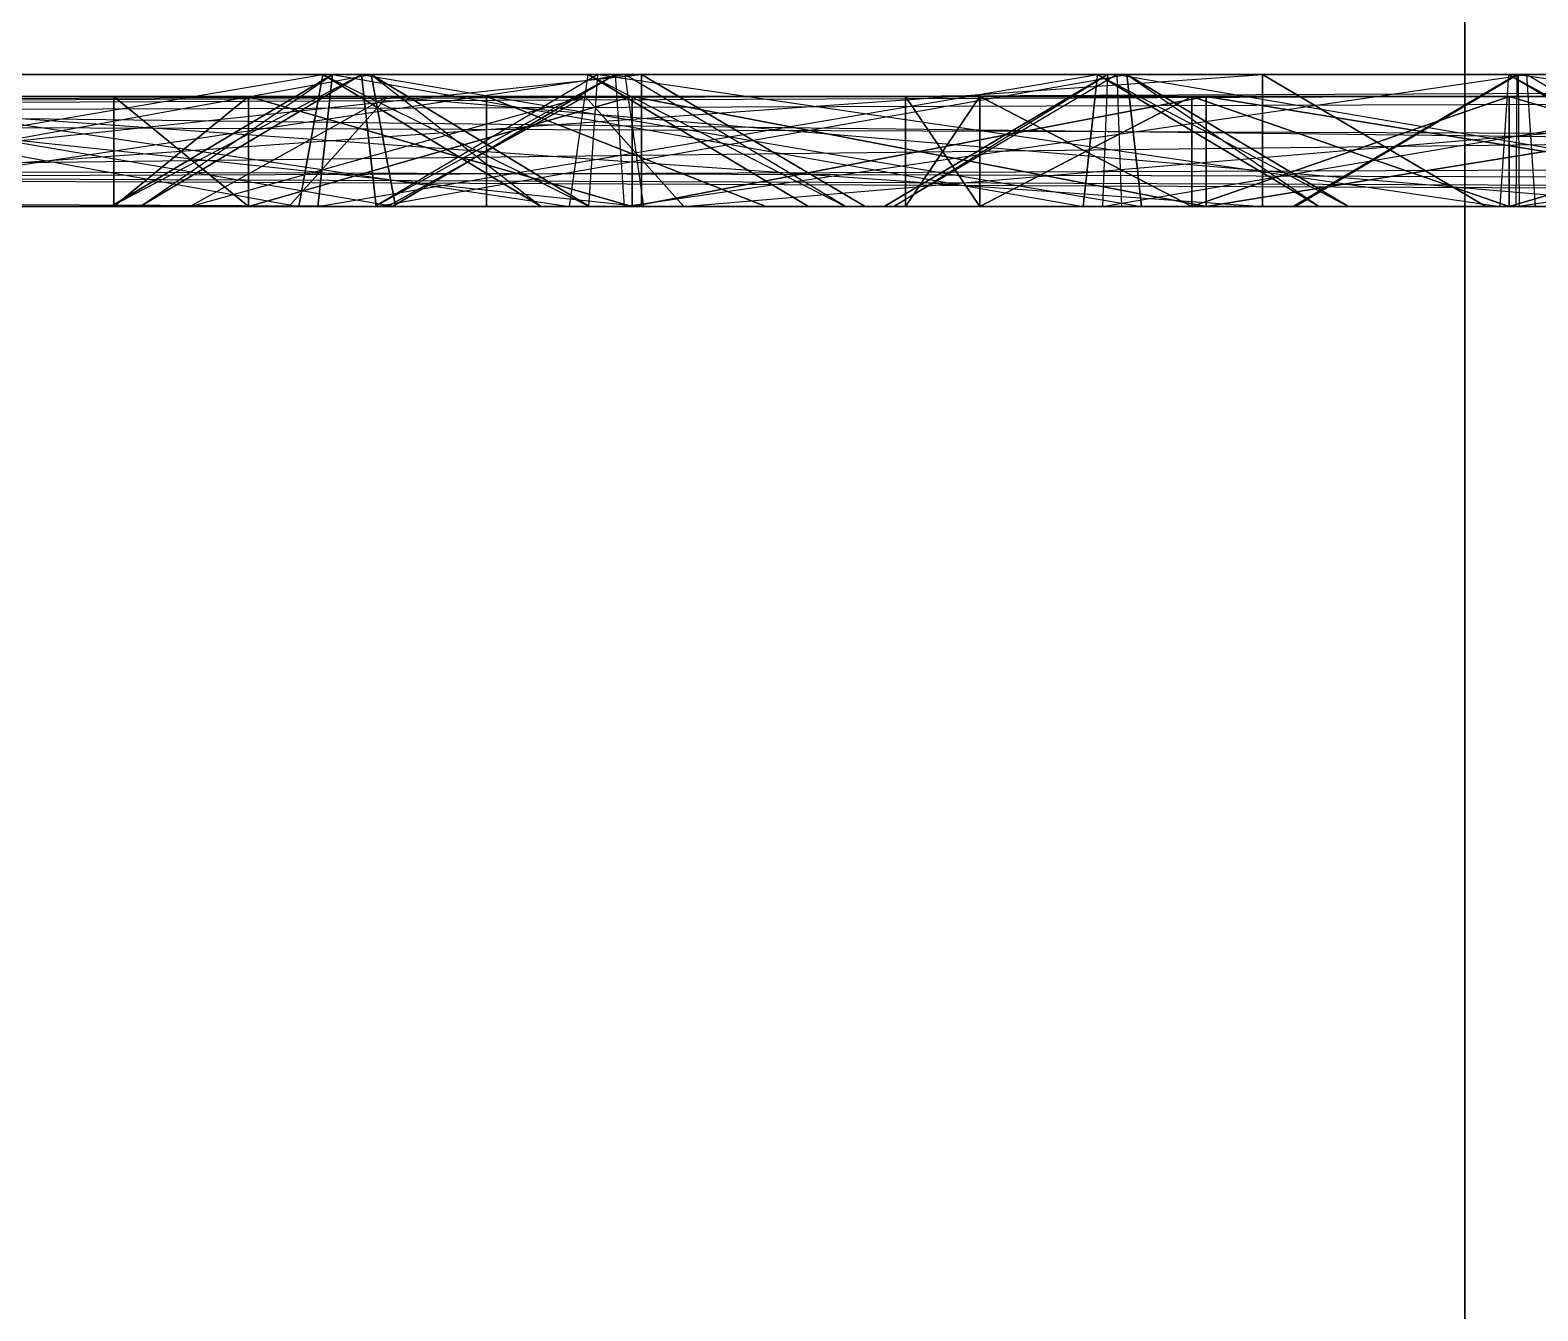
# Model space of a CAD drawing. Extents: x -14.5 to 19.3, y -2 to 15.6.
# Drawn here: x 1.19 to 1.875, y -0.002 to 0.58 of the extents above; entities that cross this region are included whole.
import ezdxf

# ---------------------------------------------------------------- set-up
doc = ezdxf.new("R2010")
doc.units = 0
doc.layers.add('UB3D', color=1, linetype='CONTINUOUS')

msp = doc.modelspace()

# ---------------------------------------------------------------- linework, layer by layer
at = {"layer": 'UB3D', "color": 254}
for points in [[(1.9144, -2, 8.2898), (2.032, 4.55, 8.2898), (1.8418, -2, 8.1898)], [(2.032, 4.55, 8.2898), (1.8418, -2, 8.1898), (1.8418, 4.55, 8.1898)], [(1.8418, -2, 8.1898), (1.8418, 4.55, 8.1898), (1.8418, -2, 8.0662)], [(1.8418, 4.55, 8.1898), (1.8418, -2, 8.0662), (1.8418, 4.55, 8.0662)], [(1.8418, -2, 8.0662), (1.8418, 4.55, 8.0662), (1.9144, -2, 7.9662)], [(1.8418, 4.55, 8.0662), (1.9144, -2, 7.9662), (1.9144, 4.55, 7.9662)], [(1.9144, -2, 5.7498), (2.032, 4.55, 5.7498), (1.8418, -2, 5.6498)], [(2.032, 4.55, 5.7498), (1.8418, -2, 5.6498), (1.8418, 4.55, 5.6498)], [(1.8418, -2, 5.6498), (1.8418, 4.55, 5.6498), (1.8418, -2, 5.5262)], [(1.8418, 4.55, 5.6498), (1.8418, -2, 5.5262), (1.8418, 4.55, 5.5262)], [(1.8418, -2, 5.5262), (1.8418, 4.55, 5.5262), (1.9144, -2, 5.4262)], [(1.8418, 4.55, 5.5262), (1.9144, -2, 5.4262), (1.9144, 4.55, 5.4262)]]:
    msp.add_3dface(points, dxfattribs=at)
at = {"layer": 'UB3D', "color": 2}
for points in [[(-12.573002, 0.56, 1.4732), (-12.573002, 0.5, 1.4224), (6.053666, 0.56, 1.4732)], [(-12.573002, 0.5, 1.4224), (6.053666, 0.56, 1.4732), (6.053666, 0.5, 1.4224)], [(-12.573002, 0.5, 1.6256), (-12.573002, 0.56, 1.5748), (6.053666, 0.5, 1.6256)], [(-12.573002, 0.56, 1.5748), (6.053666, 0.5, 1.6256), (6.053666, 0.56, 1.5748)], [(-12.573002, 0.56, 1.4732), (-12.573002, 0.56, 1.5748), (6.053666, 0.56, 1.4732)], [(-12.573002, 0.56, 1.5748), (6.053666, 0.56, 1.4732), (6.053666, 0.56, 1.5748)], [(-12.573002, 0.56, -13.7668), (-12.573002, 0.5, -13.8176), (6.053664, 0.56, -13.7668)], [(-12.573002, 0.5, -13.8176), (6.053664, 0.56, -13.7668), (6.053664, 0.5, -13.8176)], [(-12.573002, 0.5, -13.6144), (-12.573002, 0.56, -13.6652), (6.053664, 0.5, -13.6144)], [(-12.573002, 0.56, -13.6652), (6.053664, 0.5, -13.6144), (6.053664, 0.56, -13.6652)], [(-12.573002, 0.56, -13.7668), (-12.573002, 0.56, -13.6652), (6.053664, 0.56, -13.7668)], [(-12.573002, 0.56, -13.6652), (6.053664, 0.56, -13.7668), (6.053664, 0.56, -13.6652)], [(-10.879668, 0.56, -1.0668), (-10.879668, 0.5, -1.1176), (4.360332, 0.56, -1.0668)], [(-10.879668, 0.5, -1.1176), (4.360332, 0.56, -1.0668), (4.360332, 0.5, -1.1176)], [(-10.879668, 0.5, -0.9144), (-10.879668, 0.56, -0.9652), (4.360332, 0.5, -0.9144)], [(-10.879668, 0.56, -0.9652), (4.360332, 0.5, -0.9144), (4.360332, 0.56, -0.9652)], [(-10.879668, 0.56, -1.0668), (-10.879668, 0.56, -0.9652), (4.360332, 0.56, -1.0668)], [(-10.879668, 0.56, -0.9652), (4.360332, 0.56, -1.0668), (4.360332, 0.56, -0.9652)], [(-10.879668, 0.56, -11.2268), (-10.879668, 0.5, -11.2776), (4.360332, 0.56, -11.2268)], [(-10.879668, 0.5, -11.2776), (4.360332, 0.56, -11.2268), (4.360332, 0.5, -11.2776)], [(-10.879668, 0.5, -11.0744), (-10.879668, 0.56, -11.1252), (4.360332, 0.5, -11.0744)], [(-10.879668, 0.56, -11.1252), (4.360332, 0.5, -11.0744), (4.360332, 0.56, -11.1252)], [(-10.879668, 0.56, -11.2268), (-10.879668, 0.56, -11.1252), (4.360332, 0.56, -11.2268)], [(-10.879668, 0.56, -11.1252), (4.360332, 0.56, -11.2268), (4.360332, 0.56, -11.1252)], [(-10.456336, 0.56, -1.490133), (-10.456336, 0.5, -1.540933), (3.936998, 0.56, -1.490133)], [(-10.456336, 0.5, -1.540933), (3.936998, 0.56, -1.490133), (3.936998, 0.5, -1.540933)], [(-10.456336, 0.5, -1.337733), (-10.456336, 0.56, -1.388533), (3.936998, 0.5, -1.337733)], [(-10.456336, 0.56, -1.388533), (3.936998, 0.5, -1.337733), (3.936998, 0.56, -1.388533)], [(-10.456336, 0.56, -1.490133), (-10.456336, 0.56, -1.388533), (3.936998, 0.56, -1.490133)], [(-10.456336, 0.56, -1.388533), (3.936998, 0.56, -1.490133), (3.936998, 0.56, -1.388533)], [(-10.456336, 0.56, -10.803467), (-10.456336, 0.5, -10.854267), (3.936998, 0.56, -10.803467)], [(-10.456336, 0.5, -10.854267), (3.936998, 0.56, -10.803467), (3.936998, 0.5, -10.854267)], [(-10.456336, 0.5, -10.651067), (-10.456336, 0.56, -10.701867), (3.936998, 0.5, -10.651067)], [(-10.456336, 0.56, -10.701867), (3.936998, 0.5, -10.651067), (3.936998, 0.56, -10.701867)], [(-10.456336, 0.56, -10.803467), (-10.456336, 0.56, -10.701867), (3.936998, 0.56, -10.803467)], [(-10.456336, 0.56, -10.701867), (3.936998, 0.56, -10.803467), (3.936998, 0.56, -10.701867)], [(-0.508, 0.56, 2.785532), (-0.508, 0.5, 2.734732), (4.572, 0.56, 2.785532)], [(-0.508, 0.5, 2.734732), (4.572, 0.56, 2.785532), (4.572, 0.5, 2.734732)], [(-0.508, 0.5, 2.937932), (-0.508, 0.56, 2.887132), (4.572, 0.5, 2.937932)], [(-0.508, 0.56, 2.887132), (4.572, 0.5, 2.937932), (4.572, 0.56, 2.887132)], [(-0.508, 0.56, 2.785532), (-0.508, 0.56, 2.887132), (4.572, 0.56, 2.785532)], [(-0.508, 0.56, 2.887132), (4.572, 0.56, 2.785532), (4.572, 0.56, 2.887132)], [(0.903111, 0.56, 12.972748), (0.903111, 0.5, 12.921948), (1.749777, 0.56, 12.972748)], [(0.903111, 0.5, 12.921948), (1.749777, 0.56, 12.972748), (1.749777, 0.5, 12.921948)], [(0.903111, 0.5, 13.125148), (0.903111, 0.56, 13.074348), (1.749777, 0.5, 13.125148)], [(0.903111, 0.56, 13.074348), (1.749777, 0.5, 13.125148), (1.749777, 0.56, 13.074348)], [(0.903111, 0.56, 12.972748), (0.903111, 0.56, 13.074348), (1.749777, 0.56, 12.972748)], [(0.903111, 0.56, 13.074348), (1.749777, 0.56, 12.972748), (1.749777, 0.56, 13.074348)], [(0.903111, 0.56, 12.216796), (0.903111, 0.5, 12.165996), (1.749777, 0.56, 12.216796)], [(0.903111, 0.5, 12.165996), (1.749777, 0.56, 12.216796), (1.749777, 0.5, 12.165996)], [(0.903111, 0.5, 12.369196), (0.903111, 0.56, 12.318396), (1.749777, 0.5, 12.369196)], [(0.903111, 0.56, 12.318396), (1.749777, 0.5, 12.369196), (1.749777, 0.56, 12.318396)], [(0.903111, 0.56, 12.216796), (0.903111, 0.56, 12.318396), (1.749777, 0.56, 12.216796)], [(0.903111, 0.56, 12.318396), (1.749777, 0.56, 12.216796), (1.749777, 0.56, 12.318396)], [(0.903111, 0.56, 12.594772), (0.903111, 0.5, 12.543972), (1.467555, 0.56, 12.594772)], [(0.903111, 0.5, 12.543972), (1.467555, 0.56, 12.594772), (1.467555, 0.5, 12.543972)], [(0.903111, 0.5, 12.747172), (0.903111, 0.56, 12.696372), (1.467555, 0.5, 12.747172)], [(0.903111, 0.56, 12.696372), (1.467555, 0.5, 12.747172), (1.467555, 0.56, 12.696372)], [(0.903111, 0.56, 12.594772), (0.903111, 0.56, 12.696372), (1.467555, 0.56, 12.594772)], [(0.903111, 0.56, 12.696372), (1.467555, 0.56, 12.594772), (1.467555, 0.56, 12.696372)], [(0.980122, 0.56, 2.923773), (0.969127, 0.5, 2.874177), (1.322651, 0.56, 2.847837)], [(0.969127, 0.5, 2.874177), (1.322651, 0.56, 2.847837), (1.311656, 0.5, 2.798241)], [(0.969127, 0.5, 10.841822), (0.980122, 0.56, 10.792226), (1.311656, 0.5, 10.917758)], [(0.980122, 0.56, 2.923773), (1.00211, 0.56, 3.022963), (1.322651, 0.56, 2.847837)], [(0.980122, 0.56, 10.792226), (1.311656, 0.5, 10.917758), (1.322651, 0.56, 10.868162)], [(1.00211, 0.56, 10.693036), (0.980122, 0.56, 10.792226), (1.344639, 0.56, 10.768972)], [(0.980122, 0.56, 10.792226), (1.344639, 0.56, 10.768972), (1.322651, 0.56, 10.868162)], [(1.013105, 0.5, 3.072559), (1.00211, 0.56, 3.022963), (1.355634, 0.5, 2.996623)], [(1.00211, 0.56, 3.022963), (1.355634, 0.5, 2.996623), (1.344639, 0.56, 2.947027)], [(1.00211, 0.56, 3.022963), (1.322651, 0.56, 2.847837), (1.344639, 0.56, 2.947027)], [(1.00211, 0.56, 10.693036), (1.013105, 0.5, 10.64344), (1.344639, 0.56, 10.768972)], [(1.013105, 0.5, 10.64344), (1.344639, 0.56, 10.768972), (1.355634, 0.5, 10.719376)], [(1.025052, 0.5, 11.616632), (1.033436, 0.56, 11.566529), (1.434829, 0.5, 11.685206)], [(1.033436, 0.56, 11.566529), (1.434829, 0.5, 11.685206), (1.443213, 0.56, 11.635103)], [(1.050204, 0.56, 11.466323), (1.033436, 0.56, 11.566529), (1.459981, 0.56, 11.534897)], [(1.033436, 0.56, 11.566529), (1.459981, 0.56, 11.534897), (1.443213, 0.56, 11.635103)], [(1.050204, 0.56, 11.466323), (1.058588, 0.5, 11.41622), (1.459981, 0.56, 11.534897)], [(1.058588, 0.5, 11.41622), (1.459981, 0.56, 11.534897), (1.468365, 0.5, 11.484794)], [(1.226285, 0.5, 2.860328), (1.327015, 0.56, 2.847067), (1.320384, 0.5, 2.796702)], [(1.226285, 0.5, 2.860328), (1.239545, 0.5, 2.961058), (1.327015, 0.56, 2.847067)], [(1.226285, 0.5, 10.855671), (1.320384, 0.5, 10.919297), (1.327015, 0.56, 10.868932)], [(1.239545, 0.5, 10.754941), (1.226285, 0.5, 10.855671), (1.340275, 0.56, 10.768202)], [(1.226285, 0.5, 10.855671), (1.340275, 0.56, 10.768202), (1.327015, 0.56, 10.868932)], [(1.239545, 0.5, 2.961058), (1.346906, 0.5, 2.998162), (1.340275, 0.56, 2.947797)], [(1.239545, 0.5, 2.961058), (1.327015, 0.56, 2.847067), (1.340275, 0.56, 2.947797)], [(1.239545, 0.5, 10.754941), (1.340275, 0.56, 10.768202), (1.346906, 0.5, 10.717837)], [(1.322651, 0.56, 2.847837), (1.311656, 0.5, 2.798241), (1.421842, 0.5, 2.825848)], [(1.311656, 0.5, 10.917758), (1.322651, 0.56, 10.868162), (1.421842, 0.5, 10.890151)], [(1.327015, 0.56, 2.847067), (1.320384, 0.5, 2.796702), (1.674858, 0.56, 2.801272)], [(1.320384, 0.5, 2.796702), (1.674858, 0.56, 2.801272), (1.668227, 0.5, 2.750907)], [(1.320384, 0.5, 10.919297), (1.327015, 0.56, 10.868932), (1.668227, 0.5, 10.965092)], [(1.322651, 0.56, 2.847837), (1.344639, 0.56, 2.947027), (1.421842, 0.5, 2.825848)], [(1.344639, 0.56, 10.768972), (1.322651, 0.56, 10.868162), (1.44383, 0.5, 10.790961)], [(1.322651, 0.56, 10.868162), (1.44383, 0.5, 10.790961), (1.421842, 0.5, 10.890151)], [(1.327015, 0.56, 2.847067), (1.340275, 0.56, 2.947797), (1.674858, 0.56, 2.801272)], [(1.327015, 0.56, 10.868932), (1.668227, 0.5, 10.965092), (1.674858, 0.56, 10.914727)], [(1.340275, 0.56, 10.768202), (1.327015, 0.56, 10.868932), (1.688118, 0.56, 10.813997)], [(1.327015, 0.56, 10.868932), (1.688118, 0.56, 10.813997), (1.674858, 0.56, 10.914727)], [(1.346906, 0.5, 2.998162), (1.340275, 0.56, 2.947797), (1.694749, 0.5, 2.952367)], [(1.340275, 0.56, 2.947797), (1.694749, 0.5, 2.952367), (1.688118, 0.56, 2.902002)], [(1.340275, 0.56, 2.947797), (1.674858, 0.56, 2.801272), (1.688118, 0.56, 2.902002)], [(1.340275, 0.56, 10.768202), (1.346906, 0.5, 10.717837), (1.688118, 0.56, 10.813997)], [(1.355634, 0.5, 2.996623), (1.344639, 0.56, 2.947027), (1.44383, 0.5, 2.925038)], [(1.344639, 0.56, 2.947027), (1.421842, 0.5, 2.825848), (1.44383, 0.5, 2.925038)], [(1.344639, 0.56, 10.768972), (1.355634, 0.5, 10.719376), (1.44383, 0.5, 10.790961)], [(1.346326, 0.5, 11.627672), (1.443626, 0.5, 11.686286), (1.447612, 0.56, 11.635643)], [(1.354296, 0.5, 11.526386), (1.346326, 0.5, 11.627672), (1.455582, 0.56, 11.534357)], [(1.346326, 0.5, 11.627672), (1.455582, 0.56, 11.534357), (1.447612, 0.56, 11.635643)], [(1.346906, 0.5, 10.717837), (1.688118, 0.56, 10.813997), (1.694749, 0.5, 10.763632)], [(1.354296, 0.5, 11.526386), (1.455582, 0.56, 11.534357), (1.459568, 0.5, 11.483714)], [(1.434829, 0.5, 11.685206), (1.443213, 0.56, 11.635103), (1.543419, 0.5, 11.651871)], [(1.459981, 0.56, 11.534897), (1.443213, 0.56, 11.635103), (1.560187, 0.5, 11.551665)], [(1.443213, 0.56, 11.635103), (1.560187, 0.5, 11.551665), (1.543419, 0.5, 11.651871)], [(1.443626, 0.5, 11.686286), (1.447612, 0.56, 11.635643), (1.85782, 0.5, 11.718883)], [(1.447612, 0.56, 11.635643), (1.85782, 0.5, 11.718883), (1.861806, 0.56, 11.66824)], [(1.455582, 0.56, 11.534357), (1.447612, 0.56, 11.635643), (1.869776, 0.56, 11.566954)], [(1.447612, 0.56, 11.635643), (1.869776, 0.56, 11.566954), (1.861806, 0.56, 11.66824)], [(1.455582, 0.56, 11.534357), (1.459568, 0.5, 11.483714), (1.869776, 0.56, 11.566954)], [(1.459568, 0.5, 11.483714), (1.869776, 0.56, 11.566954), (1.873762, 0.5, 11.516311)], [(1.459981, 0.56, 11.534897), (1.468365, 0.5, 11.484794), (1.560187, 0.5, 11.551665)], [(1.467555, 0.56, 12.594772), (1.467555, 0.5, 12.543972), (1.569155, 0.5, 12.594772)], [(1.467555, 0.5, 12.747172), (1.467555, 0.56, 12.696372), (1.569155, 0.5, 12.696372)], [(1.467555, 0.56, 12.594772), (1.467555, 0.56, 12.696372), (1.569155, 0.5, 12.594772)], [(1.467555, 0.56, 12.696372), (1.569155, 0.5, 12.594772), (1.569155, 0.5, 12.696372)], [(1.577771, 0.5, 2.805317), (1.679273, 0.56, 2.800886), (1.677057, 0.5, 2.750135)], [(1.577771, 0.5, 2.805317), (1.582201, 0.5, 2.906819), (1.679273, 0.56, 2.800886)], [(1.582201, 0.5, 2.906819), (1.685919, 0.5, 2.953139), (1.683703, 0.56, 2.902388)], [(1.582201, 0.5, 2.906819), (1.679273, 0.56, 2.800886), (1.683703, 0.56, 2.902388)], [(1.674858, 0.56, 2.801272), (1.668227, 0.5, 2.750907), (1.775588, 0.5, 2.788011)], [(1.668227, 0.5, 10.965092), (1.674858, 0.56, 10.914727), (1.775588, 0.5, 10.927988)], [(1.674858, 0.56, 2.801272), (1.688118, 0.56, 2.902002), (1.775588, 0.5, 2.788011)], [(1.688118, 0.56, 10.813997), (1.674858, 0.56, 10.914727), (1.788848, 0.5, 10.827258)], [(1.674858, 0.56, 10.914727), (1.788848, 0.5, 10.827258), (1.775588, 0.5, 10.927988)], [(1.679273, 0.56, 2.800886), (1.677057, 0.5, 2.750135), (2.029785, 0.56, 2.785583)], [(1.677057, 0.5, 2.750135), (2.029785, 0.56, 2.785583), (2.027569, 0.5, 2.734832)], [(1.679273, 0.56, 2.800886), (1.683703, 0.56, 2.902388), (2.029785, 0.56, 2.785583)], [(1.685919, 0.5, 2.953139), (1.683703, 0.56, 2.902388), (2.036431, 0.5, 2.937836)], [(1.683703, 0.56, 2.902388), (2.036431, 0.5, 2.937836), (2.034215, 0.56, 2.887085)], [(1.683703, 0.56, 2.902388), (2.029785, 0.56, 2.785583), (2.034215, 0.56, 2.887085)], [(1.694749, 0.5, 2.952367), (1.688118, 0.56, 2.902002), (1.788848, 0.5, 2.888741)], [(1.688118, 0.56, 2.902002), (1.775588, 0.5, 2.788011), (1.788848, 0.5, 2.888741)], [(1.688118, 0.56, 10.813997), (1.694749, 0.5, 10.763632), (1.788848, 0.5, 10.827258)], [(1.749777, 0.56, 12.972748), (1.749777, 0.5, 12.921948), (1.851377, 0.5, 12.972748)], [(1.749777, 0.5, 13.125148), (1.749777, 0.56, 13.074348), (1.851377, 0.5, 13.074348)], [(1.749777, 0.56, 12.972748), (1.749777, 0.56, 13.074348), (1.851377, 0.5, 12.972748)], [(1.749777, 0.56, 13.074348), (1.851377, 0.5, 12.972748), (1.851377, 0.5, 13.074348)], [(1.749777, 0.56, 12.216796), (1.749777, 0.5, 12.165996), (1.851377, 0.5, 12.216796)], [(1.749777, 0.5, 12.369196), (1.749777, 0.56, 12.318396), (1.851377, 0.5, 12.318396)], [(1.749777, 0.56, 12.216796), (1.749777, 0.56, 12.318396), (1.851377, 0.5, 12.216796)], [(1.749777, 0.56, 12.318396), (1.851377, 0.5, 12.216796), (1.851377, 0.5, 12.318396)], [(1.763753, 0.5, 11.567686), (1.865348, 0.56, 11.5668), (1.864905, 0.5, 11.516002)], [(1.763753, 0.5, 11.567686), (1.764639, 0.5, 11.66928), (1.865348, 0.56, 11.5668)], [(1.764639, 0.5, 11.66928), (1.866677, 0.5, 11.719192), (1.866234, 0.56, 11.668394)], [(1.764639, 0.5, 11.66928), (1.865348, 0.56, 11.5668), (1.866234, 0.56, 11.668394)], [(1.85782, 0.5, 11.718883), (1.861806, 0.56, 11.66824), (1.963092, 0.5, 11.676211)], [(1.869776, 0.56, 11.566954), (1.861806, 0.56, 11.66824), (1.971062, 0.5, 11.574925)], [(1.861806, 0.56, 11.66824), (1.971062, 0.5, 11.574925), (1.963092, 0.5, 11.676211)], [(1.865348, 0.56, 11.5668), (1.864905, 0.5, 11.516002), (2.280806, 0.56, 11.563175)], [(1.864905, 0.5, 11.516002), (2.280806, 0.56, 11.563175), (2.280363, 0.5, 11.512377)], [(1.865348, 0.56, 11.5668), (1.866234, 0.56, 11.668394), (2.280806, 0.56, 11.563175)], [(1.866677, 0.5, 11.719192), (1.866234, 0.56, 11.668394), (2.282135, 0.5, 11.715567)], [(1.866234, 0.56, 11.668394), (2.282135, 0.5, 11.715567), (2.281692, 0.56, 11.664769)], [(1.866234, 0.56, 11.668394), (2.280806, 0.56, 11.563175), (2.281692, 0.56, 11.664769)], [(1.869776, 0.56, 11.566954), (1.873762, 0.5, 11.516311), (1.971062, 0.5, 11.574925)]]:
    msp.add_3dface(points, dxfattribs=at)
at = {"layer": 'UB3D', "color": 253}
for points in [[(-11.938001, 0.55, 7.3025), (-11.938001, 0.5, 7.239), (1.397, 0.55, 7.3025)], [(-11.938001, 0.5, 7.239), (1.397, 0.55, 7.3025), (1.397, 0.5, 7.239)], [(-11.938001, 0.5, 7.493), (-11.938001, 0.55, 7.4295), (1.397, 0.5, 7.493)], [(-11.938001, 0.55, 7.4295), (1.397, 0.5, 7.493), (1.397, 0.55, 7.4295)], [(-11.938001, 0.55, 7.3025), (-11.938001, 0.55, 7.4295), (1.397, 0.55, 7.3025)], [(-11.938001, 0.55, 7.4295), (1.397, 0.55, 7.3025), (1.397, 0.55, 7.4295)], [(-2.772834, 0.55, -6.6675), (-2.772834, 0.5, -6.731), (11.264, 0.55, -6.6675)], [(-2.772834, 0.5, -6.731), (11.264, 0.55, -6.6675), (11.264, 0.5, -6.731)], [(-2.772834, 0.5, -6.477), (-2.772834, 0.55, -6.5405), (11.264, 0.5, -6.477)], [(-2.772834, 0.55, -6.5405), (11.264, 0.5, -6.477), (11.264, 0.55, -6.5405)], [(-2.772834, 0.55, -6.6675), (-2.772834, 0.55, -6.5405), (11.264, 0.55, -6.6675)], [(-2.772834, 0.55, -6.5405), (11.264, 0.55, -6.6675), (11.264, 0.55, -6.5405)], [(1.288814, 0.5, 8.435837), (1.227582, 0.5, 8.128), (1.288814, 0.55, 8.435837)], [(1.227582, 0.5, 8.128), (1.288814, 0.55, 8.435837), (1.227582, 0.55, 8.128)], [(1.288814, 0.55, 8.435837), (1.227582, 0.55, 8.128), (1.288814, 0.5, 8.435837)], [(1.227582, 0.55, 8.128), (1.288814, 0.5, 8.435837), (1.227582, 0.5, 8.128)], [(1.227582, 0.5, 8.128), (1.288814, 0.5, 7.820162), (1.227582, 0.55, 8.128)], [(1.288814, 0.5, 7.820162), (1.227582, 0.55, 8.128), (1.288814, 0.55, 7.820162)], [(1.227582, 0.55, 8.128), (1.288814, 0.55, 7.820162), (1.227582, 0.5, 8.128)], [(1.288814, 0.55, 7.820162), (1.227582, 0.5, 8.128), (1.288814, 0.5, 7.820162)], [(1.58964, 0.55, 8.084431), (1.5875, 0.55, 8.128), (1.227582, 0.55, 8.128)], [(1.5875, 0.55, 8.128), (1.227582, 0.55, 8.128), (1.58964, 0.55, 8.171569)], [(1.227582, 0.55, 8.128), (1.58964, 0.55, 8.171569), (1.231455, 0.55, 8.206847)], [(1.231455, 0.55, 8.049153), (1.58964, 0.55, 8.084431), (1.227582, 0.55, 8.128)], [(1.288814, 0.5, 5.895837), (1.227582, 0.5, 5.588), (1.288814, 0.55, 5.895837)], [(1.227582, 0.5, 5.588), (1.288814, 0.55, 5.895837), (1.227582, 0.55, 5.588)], [(1.288814, 0.55, 5.895837), (1.227582, 0.55, 5.588), (1.288814, 0.5, 5.895837)], [(1.227582, 0.55, 5.588), (1.288814, 0.5, 5.895837), (1.227582, 0.5, 5.588)], [(1.227582, 0.5, 5.588), (1.288814, 0.5, 5.280162), (1.227582, 0.55, 5.588)], [(1.288814, 0.5, 5.280162), (1.227582, 0.55, 5.588), (1.288814, 0.55, 5.280162)], [(1.227582, 0.55, 5.588), (1.288814, 0.55, 5.280162), (1.227582, 0.5, 5.588)], [(1.288814, 0.55, 5.280162), (1.227582, 0.5, 5.588), (1.288814, 0.5, 5.280162)], [(1.58964, 0.55, 5.544431), (1.5875, 0.55, 5.588), (1.227582, 0.55, 5.588)], [(1.5875, 0.55, 5.588), (1.227582, 0.55, 5.588), (1.58964, 0.55, 5.631569)], [(1.227582, 0.55, 5.588), (1.58964, 0.55, 5.631569), (1.231455, 0.55, 5.666847)], [(1.231455, 0.55, 5.509153), (1.58964, 0.55, 5.544431), (1.227582, 0.55, 5.588)], [(1.243039, 0.55, 8.284934), (1.231455, 0.55, 8.206847), (1.596041, 0.55, 8.214718)], [(1.58964, 0.55, 8.171569), (1.231455, 0.55, 8.206847), (1.596041, 0.55, 8.214718)], [(1.231455, 0.55, 8.049153), (1.243039, 0.55, 7.971066), (1.60664, 0.55, 7.998968)], [(1.231455, 0.55, 8.049153), (1.60664, 0.55, 7.998968), (1.596041, 0.55, 8.041282)], [(1.231455, 0.55, 8.049153), (1.596041, 0.55, 8.041282), (1.58964, 0.55, 8.084431)], [(1.243039, 0.55, 5.744934), (1.231455, 0.55, 5.666847), (1.596041, 0.55, 5.674718)], [(1.58964, 0.55, 5.631569), (1.231455, 0.55, 5.666847), (1.596041, 0.55, 5.674718)], [(1.231455, 0.55, 5.509153), (1.243039, 0.55, 5.431066), (1.60664, 0.55, 5.458968)], [(1.231455, 0.55, 5.509153), (1.60664, 0.55, 5.458968), (1.596041, 0.55, 5.501282)], [(1.231455, 0.55, 5.509153), (1.596041, 0.55, 5.501282), (1.58964, 0.55, 5.544431)], [(1.243039, 0.55, 8.284934), (1.596041, 0.55, 8.214718), (1.60664, 0.55, 8.257032)], [(1.243039, 0.55, 8.284934), (1.60664, 0.55, 8.257032), (1.621336, 0.55, 8.298103)], [(1.243039, 0.55, 8.284934), (1.621336, 0.55, 8.298103), (1.26222, 0.55, 8.36151)], [(1.26222, 0.55, 7.89449), (1.639986, 0.55, 7.918464), (1.243039, 0.55, 7.971066)], [(1.639986, 0.55, 7.918464), (1.243039, 0.55, 7.971066), (1.621336, 0.55, 7.957897)], [(1.243039, 0.55, 7.971066), (1.621336, 0.55, 7.957897), (1.60664, 0.55, 7.998968)], [(1.243039, 0.55, 5.744934), (1.596041, 0.55, 5.674718), (1.60664, 0.55, 5.717032)], [(1.243039, 0.55, 5.744934), (1.60664, 0.55, 5.717032), (1.621336, 0.55, 5.758103)], [(1.243039, 0.55, 5.744934), (1.621336, 0.55, 5.758103), (1.26222, 0.55, 5.82151)], [(1.26222, 0.55, 5.35449), (1.639986, 0.55, 5.378464), (1.243039, 0.55, 5.431066)], [(1.639986, 0.55, 5.378464), (1.243039, 0.55, 5.431066), (1.621336, 0.55, 5.417897)], [(1.243039, 0.55, 5.431066), (1.621336, 0.55, 5.417897), (1.60664, 0.55, 5.458968)], [(1.621336, 0.55, 8.298103), (1.639986, 0.55, 8.337536), (1.26222, 0.55, 8.36151)], [(1.639986, 0.55, 8.337536), (1.26222, 0.55, 8.36151), (1.662412, 0.55, 8.374951)], [(1.26222, 0.55, 8.36151), (1.662412, 0.55, 8.374951), (1.288815, 0.55, 8.435837)], [(1.688397, 0.55, 7.846012), (1.662412, 0.55, 7.881049), (1.26222, 0.55, 7.89449)], [(1.662412, 0.55, 7.881049), (1.26222, 0.55, 7.89449), (1.639986, 0.55, 7.918464)], [(1.288815, 0.55, 7.820163), (1.688397, 0.55, 7.846012), (1.26222, 0.55, 7.89449)], [(1.621336, 0.55, 5.758103), (1.639986, 0.55, 5.797536), (1.26222, 0.55, 5.82151)], [(1.639986, 0.55, 5.797536), (1.26222, 0.55, 5.82151), (1.662412, 0.55, 5.834951)], [(1.26222, 0.55, 5.82151), (1.662412, 0.55, 5.834951), (1.288815, 0.55, 5.895837)], [(1.688397, 0.55, 5.306012), (1.662412, 0.55, 5.341049), (1.26222, 0.55, 5.35449)], [(1.662412, 0.55, 5.341049), (1.26222, 0.55, 5.35449), (1.639986, 0.55, 5.378464)], [(1.288815, 0.55, 5.280163), (1.688397, 0.55, 5.306012), (1.26222, 0.55, 5.35449)], [(1.262297, 0.5, 7.321099), (1.307198, 0.5, 7.455802), (1.352099, 0.55, 7.410901)], [(1.352099, 0.5, 7.231297), (1.262297, 0.5, 7.321099), (1.441901, 0.55, 7.321099)], [(1.262297, 0.5, 7.321099), (1.441901, 0.55, 7.321099), (1.352099, 0.55, 7.410901)], [(1.46319, 0.5, 8.696809), (1.288814, 0.5, 8.435837), (1.46319, 0.55, 8.696809)], [(1.288814, 0.5, 8.435837), (1.46319, 0.55, 8.696809), (1.288814, 0.55, 8.435837)], [(1.46319, 0.55, 8.696809), (1.288814, 0.55, 8.435837), (1.46319, 0.5, 8.696809)], [(1.288814, 0.55, 8.435837), (1.46319, 0.5, 8.696809), (1.288814, 0.5, 8.435837)], [(1.288814, 0.5, 7.820162), (1.46319, 0.5, 7.55919), (1.288814, 0.55, 7.820162)], [(1.46319, 0.5, 7.55919), (1.288814, 0.55, 7.820162), (1.46319, 0.55, 7.55919)], [(1.288814, 0.55, 7.820162), (1.46319, 0.55, 7.55919), (1.288814, 0.5, 7.820162)], [(1.46319, 0.55, 7.55919), (1.288814, 0.5, 7.820162), (1.46319, 0.5, 7.55919)], [(1.46319, 0.5, 6.156809), (1.288814, 0.5, 5.895837), (1.46319, 0.55, 6.156809)], [(1.288814, 0.5, 5.895837), (1.46319, 0.55, 6.156809), (1.288814, 0.55, 5.895837)], [(1.46319, 0.55, 6.156809), (1.288814, 0.55, 5.895837), (1.46319, 0.5, 6.156809)], [(1.288814, 0.55, 5.895837), (1.46319, 0.5, 6.156809), (1.288814, 0.5, 5.895837)], [(1.288814, 0.5, 5.280162), (1.46319, 0.5, 5.01919), (1.288814, 0.55, 5.280162)], [(1.46319, 0.5, 5.01919), (1.288814, 0.55, 5.280162), (1.46319, 0.55, 5.01919)], [(1.288814, 0.55, 5.280162), (1.46319, 0.55, 5.01919), (1.288814, 0.5, 5.280162)], [(1.46319, 0.55, 5.01919), (1.288814, 0.5, 5.280162), (1.46319, 0.5, 5.01919)], [(1.322567, 0.55, 8.5072), (1.288815, 0.55, 8.435837), (1.717691, 0.55, 8.442309)], [(1.662412, 0.55, 8.374951), (1.288815, 0.55, 8.435837), (1.688397, 0.55, 8.409988)], [(1.288815, 0.55, 8.435837), (1.688397, 0.55, 8.409988), (1.717691, 0.55, 8.442309)], [(1.288815, 0.55, 7.820163), (1.322567, 0.55, 7.7488), (1.785049, 0.55, 7.758412)], [(1.288815, 0.55, 7.820163), (1.785049, 0.55, 7.758412), (1.750012, 0.55, 7.784397)], [(1.288815, 0.55, 7.820163), (1.750012, 0.55, 7.784397), (1.717691, 0.55, 7.813691)], [(1.288815, 0.55, 7.820163), (1.717691, 0.55, 7.813691), (1.688397, 0.55, 7.846012)], [(1.322567, 0.55, 5.9672), (1.288815, 0.55, 5.895837), (1.717691, 0.55, 5.902309)], [(1.662412, 0.55, 5.834951), (1.288815, 0.55, 5.895837), (1.688397, 0.55, 5.869988)], [(1.288815, 0.55, 5.895837), (1.688397, 0.55, 5.869988), (1.717691, 0.55, 5.902309)], [(1.288815, 0.55, 5.280163), (1.322567, 0.55, 5.2088), (1.785049, 0.55, 5.218412)], [(1.288815, 0.55, 5.280163), (1.785049, 0.55, 5.218412), (1.750012, 0.55, 5.244397)], [(1.288815, 0.55, 5.280163), (1.750012, 0.55, 5.244397), (1.717691, 0.55, 5.273691)], [(1.288815, 0.55, 5.280163), (1.717691, 0.55, 5.273691), (1.688397, 0.55, 5.306012)], [(1.307198, 0.5, 7.455802), (1.352099, 0.55, 7.410901), (1.942198, 0.5, 8.090802)], [(1.363151, 0.55, 8.574911), (1.322567, 0.55, 8.5072), (1.822464, 0.55, 8.520014)], [(1.322567, 0.55, 8.5072), (1.717691, 0.55, 8.442309), (1.750012, 0.55, 8.471603)], [(1.322567, 0.55, 8.5072), (1.750012, 0.55, 8.471603), (1.785049, 0.55, 8.497588)], [(1.322567, 0.55, 8.5072), (1.785049, 0.55, 8.497588), (1.822464, 0.55, 8.520014)], [(1.322567, 0.55, 7.7488), (1.363151, 0.55, 7.681089), (1.988431, 0.55, 7.68564)], [(1.322567, 0.55, 7.7488), (1.988431, 0.55, 7.68564), (1.945282, 0.55, 7.692041)], [(1.322567, 0.55, 7.7488), (1.945282, 0.55, 7.692041), (1.902968, 0.55, 7.70264)], [(1.322567, 0.55, 7.7488), (1.902968, 0.55, 7.70264), (1.861897, 0.55, 7.717336)], [(1.322567, 0.55, 7.7488), (1.861897, 0.55, 7.717336), (1.822464, 0.55, 7.735986)], [(1.322567, 0.55, 7.7488), (1.822464, 0.55, 7.735986), (1.785049, 0.55, 7.758412)], [(1.363151, 0.55, 6.034911), (1.322567, 0.55, 5.9672), (1.822464, 0.55, 5.980014)], [(1.322567, 0.55, 5.9672), (1.717691, 0.55, 5.902309), (1.750012, 0.55, 5.931603)], [(1.322567, 0.55, 5.9672), (1.750012, 0.55, 5.931603), (1.785049, 0.55, 5.957588)], [(1.322567, 0.55, 5.9672), (1.785049, 0.55, 5.957588), (1.822464, 0.55, 5.980014)], [(1.322567, 0.55, 5.2088), (1.363151, 0.55, 5.141089), (1.988431, 0.55, 5.14564)], [(1.322567, 0.55, 5.2088), (1.988431, 0.55, 5.14564), (1.945282, 0.55, 5.152041)], [(1.322567, 0.55, 5.2088), (1.945282, 0.55, 5.152041), (1.902968, 0.55, 5.16264)], [(1.322567, 0.55, 5.2088), (1.902968, 0.55, 5.16264), (1.861897, 0.55, 5.177336)], [(1.322567, 0.55, 5.2088), (1.861897, 0.55, 5.177336), (1.822464, 0.55, 5.195986)], [(1.322567, 0.55, 5.2088), (1.822464, 0.55, 5.195986), (1.785049, 0.55, 5.218412)], [(1.352099, 0.5, 7.231297), (1.441901, 0.55, 7.321099), (1.486802, 0.5, 7.276198)], [(1.352099, 0.55, 7.410901), (1.942198, 0.5, 8.090802), (1.987099, 0.55, 8.045901)], [(1.441901, 0.55, 7.321099), (1.352099, 0.55, 7.410901), (2.076901, 0.55, 7.956099)], [(1.352099, 0.55, 7.410901), (2.076901, 0.55, 7.956099), (1.987099, 0.55, 8.045901)], [(1.410176, 0.55, 8.638317), (2.653824, 0.55, 8.638317), (1.363151, 0.55, 8.574911)], [(2.653824, 0.55, 8.638317), (1.363151, 0.55, 8.574911), (2.700849, 0.55, 8.574911)], [(1.363151, 0.55, 8.574911), (2.700849, 0.55, 8.574911), (2.032, 0.55, 8.5725)], [(1.363151, 0.55, 8.574911), (1.822464, 0.55, 8.520014), (1.861897, 0.55, 8.538664)], [(1.363151, 0.55, 8.574911), (1.861897, 0.55, 8.538664), (1.902968, 0.55, 8.55336)], [(1.363151, 0.55, 8.574911), (1.902968, 0.55, 8.55336), (1.945282, 0.55, 8.563959)], [(1.363151, 0.55, 8.574911), (1.945282, 0.55, 8.563959), (1.988431, 0.55, 8.57036)], [(1.363151, 0.55, 8.574911), (1.988431, 0.55, 8.57036), (2.032, 0.55, 8.5725)], [(1.410176, 0.55, 7.617683), (2.700849, 0.55, 7.681089), (1.363151, 0.55, 7.681089)], [(2.700849, 0.55, 7.681089), (1.363151, 0.55, 7.681089), (2.032, 0.55, 7.6835)], [(1.363151, 0.55, 7.681089), (2.032, 0.55, 7.6835), (1.988431, 0.55, 7.68564)], [(1.410176, 0.55, 6.098317), (2.653824, 0.55, 6.098317), (1.363151, 0.55, 6.034911)], [(2.653824, 0.55, 6.098317), (1.363151, 0.55, 6.034911), (2.700849, 0.55, 6.034911)], [(1.363151, 0.55, 6.034911), (2.700849, 0.55, 6.034911), (2.032, 0.55, 6.0325)], [(1.363151, 0.55, 6.034911), (1.822464, 0.55, 5.980014), (1.861897, 0.55, 5.998664)], [(1.363151, 0.55, 6.034911), (1.861897, 0.55, 5.998664), (1.902968, 0.55, 6.01336)], [(1.363151, 0.55, 6.034911), (1.902968, 0.55, 6.01336), (1.945282, 0.55, 6.023959)], [(1.363151, 0.55, 6.034911), (1.945282, 0.55, 6.023959), (1.988431, 0.55, 6.03036)], [(1.363151, 0.55, 6.034911), (1.988431, 0.55, 6.03036), (2.032, 0.55, 6.0325)], [(1.410176, 0.55, 5.077683), (2.700849, 0.55, 5.141089), (1.363151, 0.55, 5.141089)], [(2.700849, 0.55, 5.141089), (1.363151, 0.55, 5.141089), (2.032, 0.55, 5.1435)], [(1.363151, 0.55, 5.141089), (2.032, 0.55, 5.1435), (1.988431, 0.55, 5.14564)], [(1.397, 0.55, 7.3025), (1.397, 0.5, 7.239), (1.524, 0.5, 7.3025)], [(1.397, 0.5, 7.493), (1.397, 0.55, 7.4295), (1.524, 0.5, 7.4295)], [(1.397, 0.55, 7.3025), (1.397, 0.55, 7.4295), (1.524, 0.5, 7.3025)], [(1.397, 0.55, 7.4295), (1.524, 0.5, 7.3025), (1.524, 0.5, 7.4295)], [(1.463191, 0.55, 8.696809), (2.600809, 0.55, 8.696809), (1.410176, 0.55, 8.638317)], [(2.600809, 0.55, 8.696809), (1.410176, 0.55, 8.638317), (2.653824, 0.55, 8.638317)], [(1.463191, 0.55, 7.559191), (2.653824, 0.55, 7.617683), (1.410176, 0.55, 7.617683)], [(2.653824, 0.55, 7.617683), (1.410176, 0.55, 7.617683), (2.700849, 0.55, 7.681089)], [(1.463191, 0.55, 6.156809), (2.600809, 0.55, 6.156809), (1.410176, 0.55, 6.098317)], [(2.600809, 0.55, 6.156809), (1.410176, 0.55, 6.098317), (2.653824, 0.55, 6.098317)], [(1.463191, 0.55, 5.019191), (2.653824, 0.55, 5.077683), (1.410176, 0.55, 5.077683)], [(2.653824, 0.55, 5.077683), (1.410176, 0.55, 5.077683), (2.700849, 0.55, 5.141089)], [(1.441901, 0.55, 7.321099), (1.486802, 0.5, 7.276198), (2.076901, 0.55, 7.956099)], [(1.724162, 0.5, 8.871185), (1.46319, 0.5, 8.696809), (1.724162, 0.55, 8.871185)], [(1.46319, 0.5, 8.696809), (1.724162, 0.55, 8.871185), (1.46319, 0.55, 8.696809)], [(1.724162, 0.55, 8.871185), (1.46319, 0.55, 8.696809), (1.724162, 0.5, 8.871185)], [(1.46319, 0.55, 8.696809), (1.724162, 0.5, 8.871185), (1.46319, 0.5, 8.696809)], [(1.46319, 0.5, 7.55919), (1.724162, 0.5, 7.384814), (1.46319, 0.55, 7.55919)], [(1.724162, 0.5, 7.384814), (1.46319, 0.55, 7.55919), (1.724162, 0.55, 7.384814)], [(1.46319, 0.55, 7.55919), (1.724162, 0.55, 7.384814), (1.46319, 0.5, 7.55919)], [(1.724162, 0.55, 7.384814), (1.46319, 0.5, 7.55919), (1.724162, 0.5, 7.384814)], [(1.724162, 0.5, 6.331185), (1.46319, 0.5, 6.156809), (1.724162, 0.55, 6.331185)], [(1.46319, 0.5, 6.156809), (1.724162, 0.55, 6.331185), (1.46319, 0.55, 6.156809)], [(1.724162, 0.55, 6.331185), (1.46319, 0.55, 6.156809), (1.724162, 0.5, 6.331185)], [(1.46319, 0.55, 6.156809), (1.724162, 0.5, 6.331185), (1.46319, 0.5, 6.156809)], [(1.46319, 0.5, 5.01919), (1.724162, 0.5, 4.844814), (1.46319, 0.55, 5.01919)], [(1.724162, 0.5, 4.844814), (1.46319, 0.55, 5.01919), (1.724162, 0.55, 4.844814)], [(1.46319, 0.55, 5.01919), (1.724162, 0.55, 4.844814), (1.46319, 0.5, 5.01919)], [(1.724162, 0.55, 4.844814), (1.46319, 0.5, 5.01919), (1.724162, 0.5, 4.844814)], [(1.521683, 0.55, 8.749824), (2.542317, 0.55, 8.749824), (1.463191, 0.55, 8.696809)], [(2.542317, 0.55, 8.749824), (1.463191, 0.55, 8.696809), (2.600809, 0.55, 8.696809)], [(1.521683, 0.55, 7.506176), (2.600809, 0.55, 7.559191), (1.463191, 0.55, 7.559191)], [(2.600809, 0.55, 7.559191), (1.463191, 0.55, 7.559191), (2.653824, 0.55, 7.617683)], [(1.521683, 0.55, 6.209824), (2.542317, 0.55, 6.209824), (1.463191, 0.55, 6.156809)], [(2.542317, 0.55, 6.209824), (1.463191, 0.55, 6.156809), (2.600809, 0.55, 6.156809)], [(1.521683, 0.55, 4.966176), (2.600809, 0.55, 5.019191), (1.463191, 0.55, 5.019191)], [(2.600809, 0.55, 5.019191), (1.463191, 0.55, 5.019191), (2.653824, 0.55, 5.077683)], [(1.486802, 0.5, 7.276198), (2.076901, 0.55, 7.956099), (2.121802, 0.5, 7.911198)], [(1.585089, 0.55, 8.796849), (2.478911, 0.55, 8.796849), (1.521683, 0.55, 8.749824)], [(2.478911, 0.55, 8.796849), (1.521683, 0.55, 8.749824), (2.542317, 0.55, 8.749824)], [(1.585089, 0.55, 7.459151), (2.542317, 0.55, 7.506176), (1.521683, 0.55, 7.506176)], [(2.542317, 0.55, 7.506176), (1.521683, 0.55, 7.506176), (2.600809, 0.55, 7.559191)], [(1.585089, 0.55, 6.256849), (2.478911, 0.55, 6.256849), (1.521683, 0.55, 6.209824)], [(2.478911, 0.55, 6.256849), (1.521683, 0.55, 6.209824), (2.542317, 0.55, 6.209824)], [(1.585089, 0.55, 4.919151), (2.542317, 0.55, 4.966176), (1.521683, 0.55, 4.966176)], [(2.542317, 0.55, 4.966176), (1.521683, 0.55, 4.966176), (2.600809, 0.55, 5.019191)], [(1.6528, 0.55, 8.837433), (2.4112, 0.55, 8.837433), (1.585089, 0.55, 8.796849)], [(2.4112, 0.55, 8.837433), (1.585089, 0.55, 8.796849), (2.478911, 0.55, 8.796849)], [(1.6528, 0.55, 7.418567), (2.478911, 0.55, 7.459151), (1.585089, 0.55, 7.459151)], [(2.478911, 0.55, 7.459151), (1.585089, 0.55, 7.459151), (2.542317, 0.55, 7.506176)], [(1.6528, 0.55, 6.297433), (2.4112, 0.55, 6.297433), (1.585089, 0.55, 6.256849)], [(2.4112, 0.55, 6.297433), (1.585089, 0.55, 6.256849), (2.478911, 0.55, 6.256849)], [(1.6528, 0.55, 4.878567), (2.478911, 0.55, 4.919151), (1.585089, 0.55, 4.919151)], [(2.478911, 0.55, 4.919151), (1.585089, 0.55, 4.919151), (2.542317, 0.55, 4.966176)], [(1.621335, 0.5, 8.298102), (1.5875, 0.5, 8.128), (1.621335, 0.55, 8.298102)], [(1.5875, 0.5, 8.128), (1.621335, 0.55, 8.298102), (1.5875, 0.55, 8.128)], [(1.621335, 0.55, 8.298102), (1.5875, 0.55, 8.128), (1.621335, 0.5, 8.298102)], [(1.5875, 0.55, 8.128), (1.621335, 0.5, 8.298102), (1.5875, 0.5, 8.128)], [(1.5875, 0.5, 8.128), (1.621335, 0.5, 7.957897), (1.5875, 0.55, 8.128)], [(1.621335, 0.5, 7.957897), (1.5875, 0.55, 8.128), (1.621335, 0.55, 7.957897)], [(1.5875, 0.55, 8.128), (1.621335, 0.55, 7.957897), (1.5875, 0.5, 8.128)], [(1.621335, 0.55, 7.957897), (1.5875, 0.5, 8.128), (1.621335, 0.5, 7.957897)], [(1.621335, 0.5, 5.758102), (1.5875, 0.5, 5.588), (1.621335, 0.55, 5.758102)], [(1.5875, 0.5, 5.588), (1.621335, 0.55, 5.758102), (1.5875, 0.55, 5.588)], [(1.621335, 0.55, 5.758102), (1.5875, 0.55, 5.588), (1.621335, 0.5, 5.758102)], [(1.5875, 0.55, 5.588), (1.621335, 0.5, 5.758102), (1.5875, 0.5, 5.588)], [(1.5875, 0.5, 5.588), (1.621335, 0.5, 5.417897), (1.5875, 0.55, 5.588)], [(1.621335, 0.5, 5.417897), (1.5875, 0.55, 5.588), (1.621335, 0.55, 5.417897)], [(1.5875, 0.55, 5.588), (1.621335, 0.55, 5.417897), (1.5875, 0.5, 5.588)], [(1.621335, 0.55, 5.417897), (1.5875, 0.5, 5.588), (1.621335, 0.5, 5.417897)], [(1.717691, 0.5, 8.442308), (1.621335, 0.5, 8.298102), (1.717691, 0.55, 8.442308)], [(1.621335, 0.5, 8.298102), (1.717691, 0.55, 8.442308), (1.621335, 0.55, 8.298102)], [(1.717691, 0.55, 8.442308), (1.621335, 0.55, 8.298102), (1.717691, 0.5, 8.442308)], [(1.621335, 0.55, 8.298102), (1.717691, 0.5, 8.442308), (1.621335, 0.5, 8.298102)], [(1.621335, 0.5, 7.957897), (1.717691, 0.5, 7.813691), (1.621335, 0.55, 7.957897)], [(1.717691, 0.5, 7.813691), (1.621335, 0.55, 7.957897), (1.717691, 0.55, 7.813691)], [(1.621335, 0.55, 7.957897), (1.717691, 0.55, 7.813691), (1.621335, 0.5, 7.957897)], [(1.717691, 0.55, 7.813691), (1.621335, 0.5, 7.957897), (1.717691, 0.5, 7.813691)], [(1.717691, 0.5, 5.902308), (1.621335, 0.5, 5.758102), (1.717691, 0.55, 5.902308)], [(1.621335, 0.5, 5.758102), (1.717691, 0.55, 5.902308), (1.621335, 0.55, 5.758102)], [(1.717691, 0.55, 5.902308), (1.621335, 0.55, 5.758102), (1.717691, 0.5, 5.902308)], [(1.621335, 0.55, 5.758102), (1.717691, 0.5, 5.902308), (1.621335, 0.5, 5.758102)], [(1.621335, 0.5, 5.417897), (1.717691, 0.5, 5.273691), (1.621335, 0.55, 5.417897)], [(1.717691, 0.5, 5.273691), (1.621335, 0.55, 5.417897), (1.717691, 0.55, 5.273691)], [(1.621335, 0.55, 5.417897), (1.717691, 0.55, 5.273691), (1.621335, 0.5, 5.417897)], [(1.717691, 0.55, 5.273691), (1.621335, 0.5, 5.417897), (1.717691, 0.5, 5.273691)], [(1.724163, 0.55, 8.871185), (2.339837, 0.55, 8.871185), (1.6528, 0.55, 8.837433)], [(2.339837, 0.55, 8.871185), (1.6528, 0.55, 8.837433), (2.4112, 0.55, 8.837433)], [(1.724163, 0.55, 7.384815), (2.4112, 0.55, 7.418567), (1.6528, 0.55, 7.418567)], [(2.4112, 0.55, 7.418567), (1.6528, 0.55, 7.418567), (2.478911, 0.55, 7.459151)], [(1.724163, 0.55, 6.331185), (2.339837, 0.55, 6.331185), (1.6528, 0.55, 6.297433)], [(2.339837, 0.55, 6.331185), (1.6528, 0.55, 6.297433), (2.4112, 0.55, 6.297433)], [(1.724163, 0.55, 4.844815), (2.4112, 0.55, 4.878567), (1.6528, 0.55, 4.878567)], [(2.4112, 0.55, 4.878567), (1.6528, 0.55, 4.878567), (2.478911, 0.55, 4.919151)], [(1.861897, 0.5, 8.538664), (1.717691, 0.5, 8.442308), (1.861897, 0.55, 8.538664)], [(1.717691, 0.5, 8.442308), (1.861897, 0.55, 8.538664), (1.717691, 0.55, 8.442308)], [(1.861897, 0.55, 8.538664), (1.717691, 0.55, 8.442308), (1.861897, 0.5, 8.538664)], [(1.717691, 0.55, 8.442308), (1.861897, 0.5, 8.538664), (1.717691, 0.5, 8.442308)], [(1.717691, 0.5, 7.813691), (1.861897, 0.5, 7.717335), (1.717691, 0.55, 7.813691)], [(1.861897, 0.5, 7.717335), (1.717691, 0.55, 7.813691), (1.861897, 0.55, 7.717335)], [(1.717691, 0.55, 7.813691), (1.861897, 0.55, 7.717335), (1.717691, 0.5, 7.813691)], [(1.861897, 0.55, 7.717335), (1.717691, 0.5, 7.813691), (1.861897, 0.5, 7.717335)], [(1.861897, 0.5, 5.998664), (1.717691, 0.5, 5.902308), (1.861897, 0.55, 5.998664)], [(1.717691, 0.5, 5.902308), (1.861897, 0.55, 5.998664), (1.717691, 0.55, 5.902308)], [(1.861897, 0.55, 5.998664), (1.717691, 0.55, 5.902308), (1.861897, 0.5, 5.998664)], [(1.717691, 0.55, 5.902308), (1.861897, 0.5, 5.998664), (1.717691, 0.5, 5.902308)], [(1.717691, 0.5, 5.273691), (1.861897, 0.5, 5.177335), (1.717691, 0.55, 5.273691)], [(1.861897, 0.5, 5.177335), (1.717691, 0.55, 5.273691), (1.861897, 0.55, 5.177335)], [(1.717691, 0.55, 5.273691), (1.861897, 0.55, 5.177335), (1.717691, 0.5, 5.273691)], [(1.861897, 0.55, 5.177335), (1.717691, 0.5, 5.273691), (1.861897, 0.5, 5.177335)], [(2.032, 0.5, 8.932418), (1.724162, 0.5, 8.871185), (2.032, 0.55, 8.932418)], [(1.724162, 0.5, 8.871185), (2.032, 0.55, 8.932418), (1.724162, 0.55, 8.871185)], [(2.032, 0.55, 8.932418), (1.724162, 0.55, 8.871185), (2.032, 0.5, 8.932418)], [(1.724162, 0.55, 8.871185), (2.032, 0.5, 8.932418), (1.724162, 0.5, 8.871185)], [(1.724162, 0.5, 7.384814), (2.032, 0.5, 7.323582), (1.724162, 0.55, 7.384814)], [(2.032, 0.5, 7.323582), (1.724162, 0.55, 7.384814), (2.032, 0.55, 7.323582)], [(1.724162, 0.55, 7.384814), (2.032, 0.55, 7.323582), (1.724162, 0.5, 7.384814)], [(2.032, 0.55, 7.323582), (1.724162, 0.5, 7.384814), (2.032, 0.5, 7.323582)], [(2.032, 0.5, 6.392418), (1.724162, 0.5, 6.331185), (2.032, 0.55, 6.392418)], [(1.724162, 0.5, 6.331185), (2.032, 0.55, 6.392418), (1.724162, 0.55, 6.331185)], [(2.032, 0.55, 6.392418), (1.724162, 0.55, 6.331185), (2.032, 0.5, 6.392418)], [(1.724162, 0.55, 6.331185), (2.032, 0.5, 6.392418), (1.724162, 0.5, 6.331185)], [(1.724162, 0.5, 4.844814), (2.032, 0.5, 4.783582), (1.724162, 0.55, 4.844814)], [(2.032, 0.5, 4.783582), (1.724162, 0.55, 4.844814), (2.032, 0.55, 4.783582)], [(1.724162, 0.55, 4.844814), (2.032, 0.55, 4.783582), (1.724162, 0.5, 4.844814)], [(2.032, 0.55, 4.783582), (1.724162, 0.5, 4.844814), (2.032, 0.5, 4.783582)], [(1.79849, 0.55, 8.89778), (2.26551, 0.55, 8.89778), (1.724163, 0.55, 8.871185)], [(2.26551, 0.55, 8.89778), (1.724163, 0.55, 8.871185), (2.339837, 0.55, 8.871185)], [(1.79849, 0.55, 7.35822), (2.339837, 0.55, 7.384815), (1.724163, 0.55, 7.384815)], [(2.339837, 0.55, 7.384815), (1.724163, 0.55, 7.384815), (2.4112, 0.55, 7.418567)], [(1.79849, 0.55, 6.35778), (2.26551, 0.55, 6.35778), (1.724163, 0.55, 6.331185)], [(2.26551, 0.55, 6.35778), (1.724163, 0.55, 6.331185), (2.339837, 0.55, 6.331185)], [(1.79849, 0.55, 4.81822), (2.339837, 0.55, 4.844815), (1.724163, 0.55, 4.844815)], [(2.339837, 0.55, 4.844815), (1.724163, 0.55, 4.844815), (2.4112, 0.55, 4.878567)], [(1.875066, 0.55, 8.916961), (2.188934, 0.55, 8.916961), (1.79849, 0.55, 8.89778)], [(2.188934, 0.55, 8.916961), (1.79849, 0.55, 8.89778), (2.26551, 0.55, 8.89778)], [(1.875066, 0.55, 7.339039), (2.26551, 0.55, 7.35822), (1.79849, 0.55, 7.35822)], [(2.26551, 0.55, 7.35822), (1.79849, 0.55, 7.35822), (2.339837, 0.55, 7.384815)], [(1.875066, 0.55, 6.376961), (2.188934, 0.55, 6.376961), (1.79849, 0.55, 6.35778)], [(2.188934, 0.55, 6.376961), (1.79849, 0.55, 6.35778), (2.26551, 0.55, 6.35778)], [(1.875066, 0.55, 4.799039), (2.26551, 0.55, 4.81822), (1.79849, 0.55, 4.81822)], [(2.26551, 0.55, 4.81822), (1.79849, 0.55, 4.81822), (2.339837, 0.55, 4.844815)], [(2.032, 0.5, 8.5725), (1.861897, 0.5, 8.538664), (2.032, 0.55, 8.5725)], [(1.861897, 0.5, 8.538664), (2.032, 0.55, 8.5725), (1.861897, 0.55, 8.538664)], [(2.032, 0.55, 8.5725), (1.861897, 0.55, 8.538664), (2.032, 0.5, 8.5725)], [(1.861897, 0.55, 8.538664), (2.032, 0.5, 8.5725), (1.861897, 0.5, 8.538664)], [(1.861897, 0.5, 7.717335), (2.032, 0.5, 7.6835), (1.861897, 0.55, 7.717335)], [(2.032, 0.5, 7.6835), (1.861897, 0.55, 7.717335), (2.032, 0.55, 7.6835)], [(1.861897, 0.55, 7.717335), (2.032, 0.55, 7.6835), (1.861897, 0.5, 7.717335)], [(2.032, 0.55, 7.6835), (1.861897, 0.5, 7.717335), (2.032, 0.5, 7.6835)], [(2.032, 0.5, 6.0325), (1.861897, 0.5, 5.998664), (2.032, 0.55, 6.0325)], [(1.861897, 0.5, 5.998664), (2.032, 0.55, 6.0325), (1.861897, 0.55, 5.998664)], [(2.032, 0.55, 6.0325), (1.861897, 0.55, 5.998664), (2.032, 0.5, 6.0325)], [(1.861897, 0.55, 5.998664), (2.032, 0.5, 6.0325), (1.861897, 0.5, 5.998664)], [(1.861897, 0.5, 5.177335), (2.032, 0.5, 5.1435), (1.861897, 0.55, 5.177335)], [(2.032, 0.5, 5.1435), (1.861897, 0.55, 5.177335), (2.032, 0.55, 5.1435)], [(1.861897, 0.55, 5.177335), (2.032, 0.55, 5.1435), (1.861897, 0.5, 5.177335)], [(2.032, 0.55, 5.1435), (1.861897, 0.5, 5.177335), (2.032, 0.5, 5.1435)]]:
    msp.add_3dface(points, dxfattribs=at)
at = {"layer": 'UB3D', "color": 94}
for points in [[(-14.478, 0.5, -14.986), (19.304, 0.5, -14.986), (19.304, -0.5, -14.986), (-14.478, -0.5, -14.986)], [(19.304, 0.5, 13.97097), (-14.478, 0.5, 13.97097), (-14.478, -0.5, 13.97097), (19.304, -0.5, 13.97097)], [(-14.478, 0.5, 13.97097), (-14.478, 0.5, -14.986), (19.304, 0.5, -14.986)], [(-14.478, 0.5, 13.97097), (19.304, 0.5, -14.986), (19.304, 0.5, 13.97097)], [(-14.478, 0.5, 13.97097), (19.304, 0.5, 13.97097), (-14.478, 0.5, 13.97097)]]:
    msp.add_3dface(points, dxfattribs=at)

doc.saveas('drawing.dxf')
